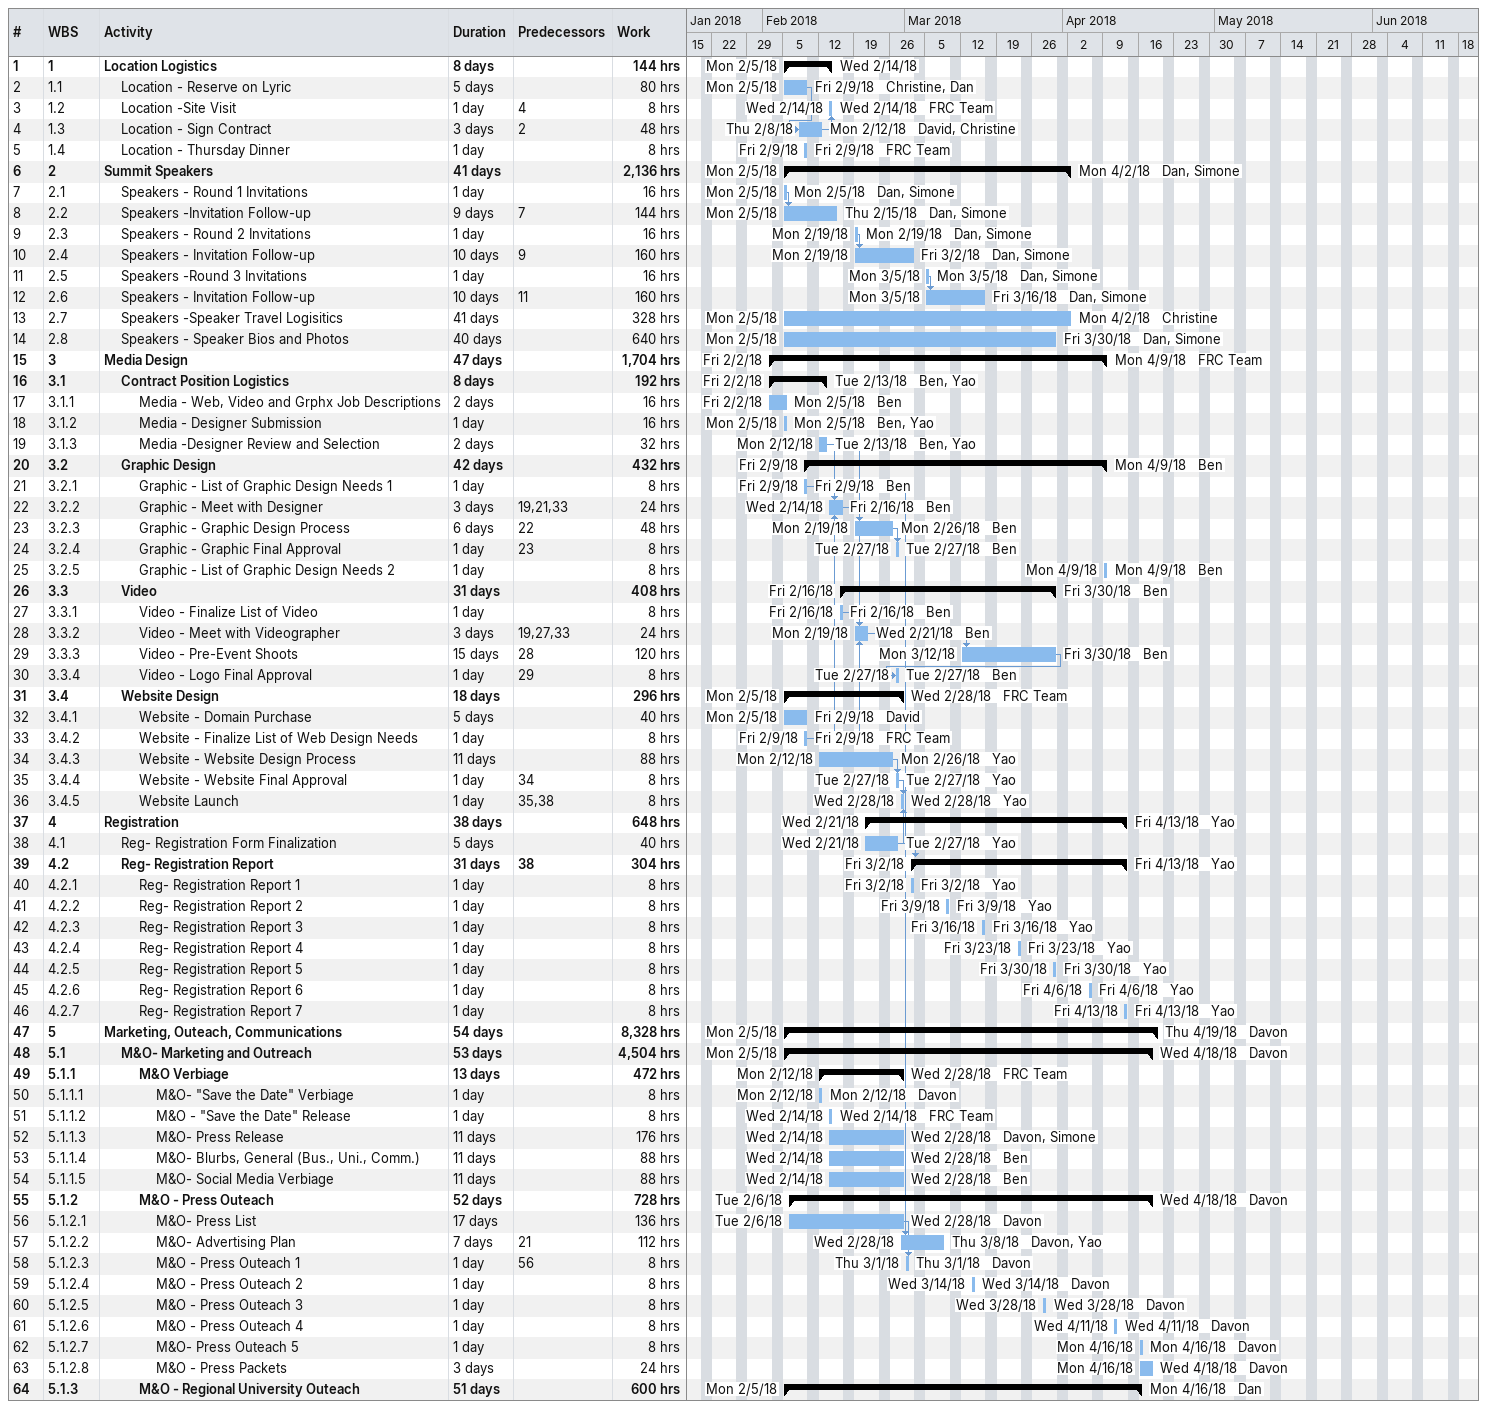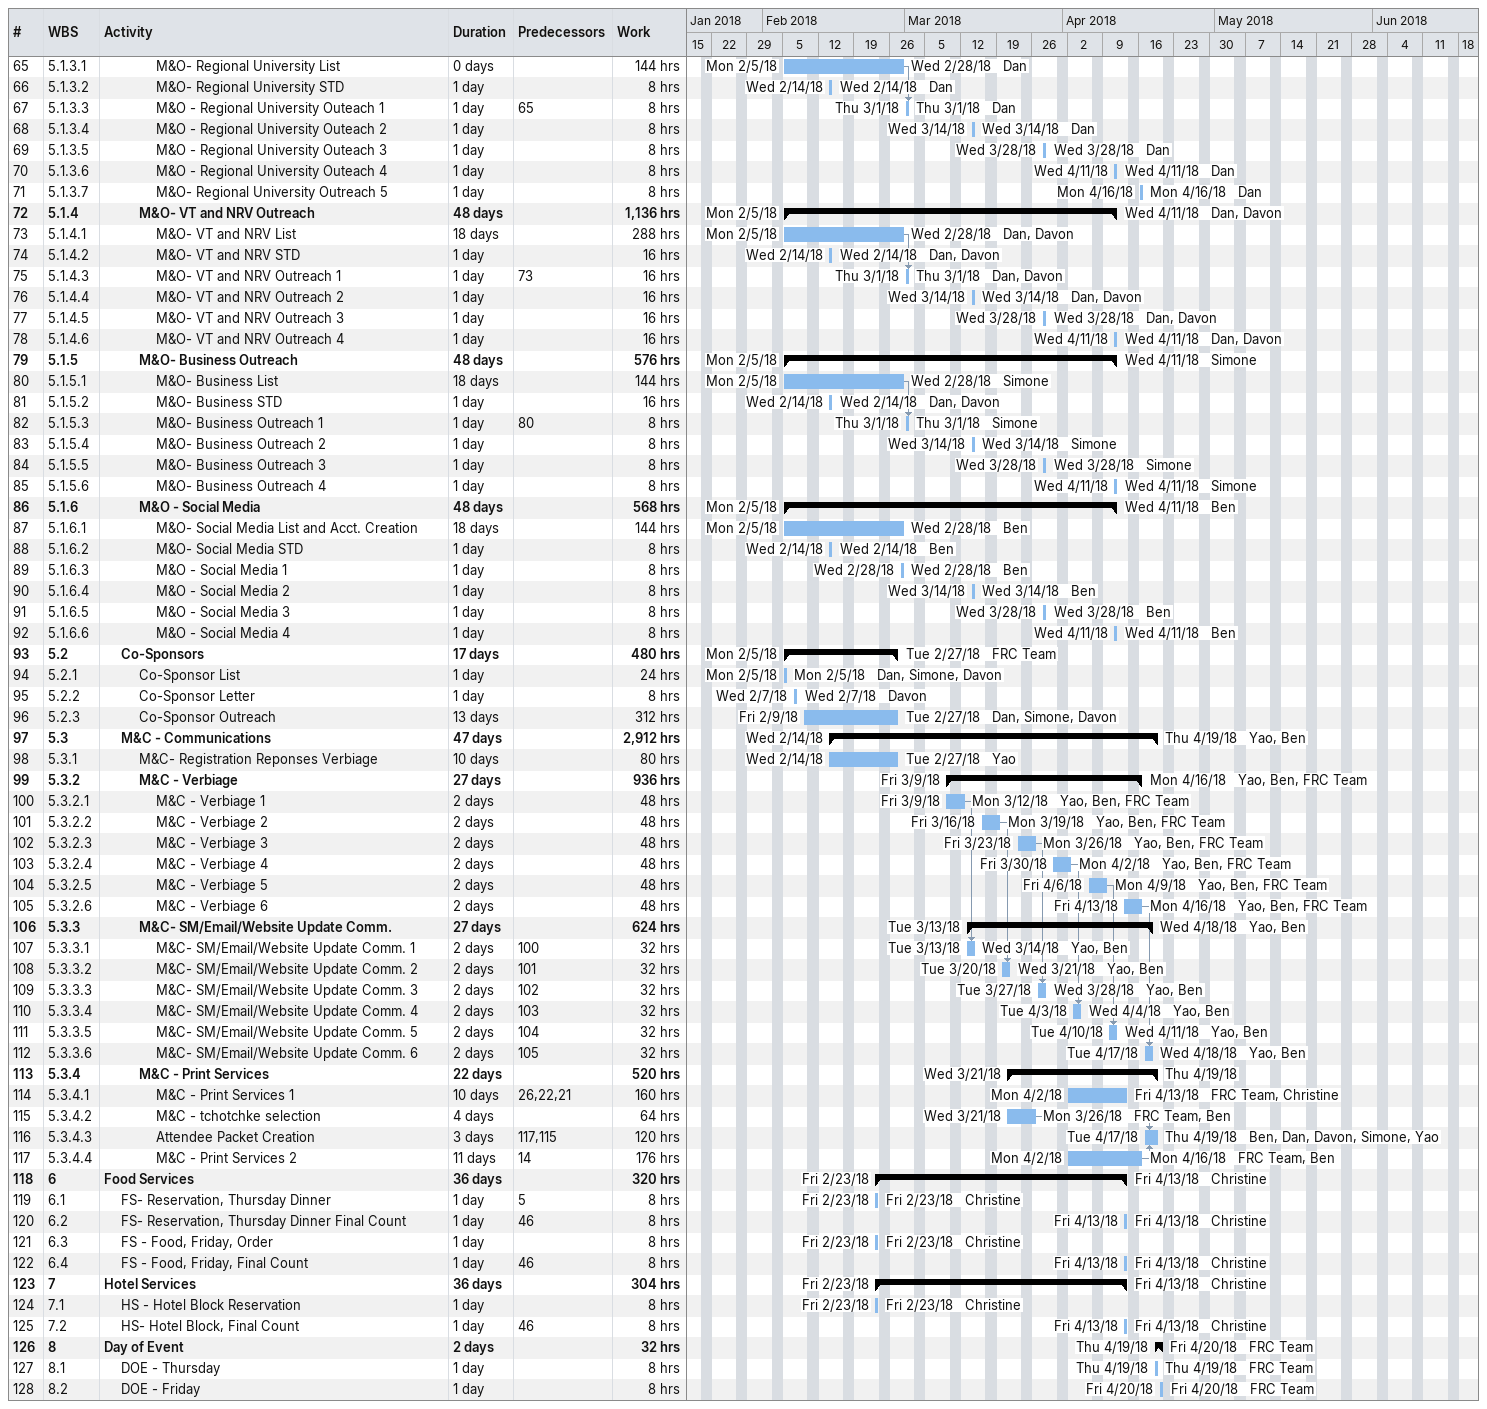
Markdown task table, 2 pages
| ID | WBS | Task | Duration | Start | Finish | Predecessors | Resources | Work (h) |
|---|---|---|---|---|---|---|---|---|
| 1 | 1 | **Location Logistics** | 8d | 2018-02-05 | 2018-02-14 |  |  | 144 |
| 2 | 1.1 | Location - Reserve on Lyric | 5d | 2018-02-05 | 2018-02-09 |  | Christine, Dan | 80 |
| 3 | 1.2 | Location -Site Visit | 1d | 2018-02-14 | 2018-02-14 | 4 | FRC Team | 8 |
| 4 | 1.3 | Location - Sign Contract | 3d | 2018-02-08 | 2018-02-12 | 2 | David, Christine | 48 |
| 5 | 1.4 | Location - Thursday Dinner | 1d | 2018-02-09 | 2018-02-09 |  | FRC Team | 8 |
| 6 | 2 | **Summit Speakers** | 41d | 2018-02-05 | 2018-04-02 |  | Dan, Simone | 2136 |
| 7 | 2.1 | Speakers - Round 1 Invitations | 1d | 2018-02-05 | 2018-02-05 |  | Dan, Simone | 16 |
| 8 | 2.2 | Speakers -Invitation Follow-up | 9d | 2018-02-05 | 2018-02-15 | 7 | Dan, Simone | 144 |
| 9 | 2.3 | Speakers - Round 2 Invitations | 1d | 2018-02-19 | 2018-02-19 |  | Dan, Simone | 16 |
| 10 | 2.4 | Speakers - Invitation Follow-up | 10d | 2018-02-19 | 2018-03-02 | 9 | Dan, Simone | 160 |
| 11 | 2.5 | Speakers -Round 3 Invitations | 1d | 2018-03-05 | 2018-03-05 |  | Dan, Simone | 16 |
| 12 | 2.6 | Speakers - Invitation Follow-up | 10d | 2018-03-05 | 2018-03-16 | 11 | Dan, Simone | 160 |
| 13 | 2.7 | Speakers -Speaker Travel Logisitics | 41d | 2018-02-05 | 2018-04-02 |  | Christine | 328 |
| 14 | 2.8 | Speakers - Speaker Bios and Photos | 40d | 2018-02-05 | 2018-03-30 |  | Dan, Simone | 640 |
| 15 | 3 | **Media Design** | 47d | 2018-02-02 | 2018-04-09 |  | FRC Team | 1704 |
| 16 | 3.1 | **Contract Position Logistics** | 8d | 2018-02-02 | 2018-02-13 |  | Ben, Yao | 192 |
| 17 | 3.1.1 | Media - Web, Video and Grphx Job Descriptions | 2d | 2018-02-02 | 2018-02-05 |  | Ben | 16 |
| 18 | 3.1.2 | Media - Designer Submission | 1d | 2018-02-05 | 2018-02-05 |  | Ben, Yao | 16 |
| 19 | 3.1.3 | Media -Designer Review and Selection | 2d | 2018-02-12 | 2018-02-13 |  | Ben, Yao | 32 |
| 20 | 3.2 | **Graphic Design** | 42d | 2018-02-09 | 2018-04-09 |  | Ben | 432 |
| 21 | 3.2.1 | Graphic - List of Graphic Design Needs 1 | 1d | 2018-02-09 | 2018-02-09 |  | Ben | 8 |
| 22 | 3.2.2 | Graphic - Meet with Designer | 3d | 2018-02-14 | 2018-02-16 | 19, 21, 33 | Ben | 24 |
| 23 | 3.2.3 | Graphic - Graphic Design Process | 6d | 2018-02-19 | 2018-02-26 | 22 | Ben | 48 |
| 24 | 3.2.4 | Graphic - Graphic Final Approval | 1d | 2018-02-27 | 2018-02-27 | 23 | Ben | 8 |
| 25 | 3.2.5 | Graphic - List of Graphic Design Needs 2 | 1d | 2018-04-09 | 2018-04-09 |  | Ben | 8 |
| 26 | 3.3 | **Video** | 31d | 2018-02-16 | 2018-03-30 |  | Ben | 408 |
| 27 | 3.3.1 | Video - Finalize List of Video | 1d | 2018-02-16 | 2018-02-16 |  | Ben | 8 |
| 28 | 3.3.2 | Video - Meet with Videographer | 3d | 2018-02-19 | 2018-02-21 | 19, 27, 33 | Ben | 24 |
| 29 | 3.3.3 | Video - Pre-Event Shoots | 15d | 2018-03-12 | 2018-03-30 | 28 | Ben | 120 |
| 30 | 3.3.4 | Video - Logo Final Approval | 1d | 2018-02-27 | 2018-02-27 | 29 | Ben | 8 |
| 31 | 3.4 | **Website Design** | 18d | 2018-02-05 | 2018-02-28 |  | FRC Team | 296 |
| 32 | 3.4.1 | Website - Domain Purchase | 5d | 2018-02-05 | 2018-02-09 |  | David | 40 |
| 33 | 3.4.2 | Website - Finalize List of Web Design Needs | 1d | 2018-02-09 | 2018-02-09 |  | FRC Team | 8 |
| 34 | 3.4.3 | Website - Website Design Process | 11d | 2018-02-12 | 2018-02-26 |  | Yao | 88 |
| 35 | 3.4.4 | Website - Website Final Approval | 1d | 2018-02-27 | 2018-02-27 | 34 | Yao | 8 |
| 36 | 3.4.5 | Website Launch | 1d | 2018-02-28 | 2018-02-28 | 35, 38 | Yao | 8 |
| 37 | 4 | **Registration** | 38d | 2018-02-21 | 2018-04-13 |  | Yao | 648 |
| 38 | 4.1 | Reg- Registration Form Finalization | 5d | 2018-02-21 | 2018-02-27 |  | Yao | 40 |
| 39 | 4.2 | **Reg- Registration Report** | 31d | 2018-03-02 | 2018-04-13 | 38 | Yao | 304 |
| 40 | 4.2.1 | Reg- Registration Report 1 | 1d | 2018-03-02 | 2018-03-02 |  | Yao | 8 |
| 41 | 4.2.2 | Reg- Registration Report 2 | 1d | 2018-03-09 | 2018-03-09 |  | Yao | 8 |
| 42 | 4.2.3 | Reg- Registration Report 3 | 1d | 2018-03-16 | 2018-03-16 |  | Yao | 8 |
| 43 | 4.2.4 | Reg- Registration Report 4 | 1d | 2018-03-23 | 2018-03-23 |  | Yao | 8 |
| 44 | 4.2.5 | Reg- Registration Report 5 | 1d | 2018-03-30 | 2018-03-30 |  | Yao | 8 |
| 45 | 4.2.6 | Reg- Registration Report 6 | 1d | 2018-04-06 | 2018-04-06 |  | Yao | 8 |
| 46 | 4.2.7 | Reg- Registration Report 7 | 1d | 2018-04-13 | 2018-04-13 |  | Yao | 8 |
| 47 | 5 | **Marketing, Outeach, Communications** | 54d | 2018-02-05 | 2018-04-19 |  | Davon | 8328 |
| 48 | 5.1 | **M&O- Marketing and Outreach** | 53d | 2018-02-05 | 2018-04-18 |  | Davon | 4504 |
| 49 | 5.1.1 | **M&O Verbiage** | 13d | 2018-02-12 | 2018-02-28 |  | FRC Team | 472 |
| 50 | 5.1.1.1 | M&O- "Save the Date" Verbiage | 1d | 2018-02-12 | 2018-02-12 |  | Davon | 8 |
| 51 | 5.1.1.2 | M&O - "Save the Date" Release | 1d | 2018-02-14 | 2018-02-14 |  | FRC Team | 8 |
| 52 | 5.1.1.3 | M&O- Press Release | 11d | 2018-02-14 | 2018-02-28 |  | Davon, Simone | 176 |
| 53 | 5.1.1.4 | M&O- Blurbs, General (Bus., Uni., Comm.) | 11d | 2018-02-14 | 2018-02-28 |  | Ben | 88 |
| 54 | 5.1.1.5 | M&O- Social Media Verbiage | 11d | 2018-02-14 | 2018-02-28 |  | Ben | 88 |
| 55 | 5.1.2 | **M&O - Press Outeach** | 52d | 2018-02-06 | 2018-04-18 |  | Davon | 728 |
| 56 | 5.1.2.1 | M&O- Press List | 17d | 2018-02-06 | 2018-02-28 |  | Davon | 136 |
| 57 | 5.1.2.2 | M&O- Advertising Plan | 7d | 2018-02-28 | 2018-03-08 | 21 | Davon, Yao | 112 |
| 58 | 5.1.2.3 | M&O - Press Outeach 1 | 1d | 2018-03-01 | 2018-03-01 | 56 | Davon | 8 |
| 59 | 5.1.2.4 | M&O - Press Outeach 2 | 1d | 2018-03-14 | 2018-03-14 |  | Davon | 8 |
| 60 | 5.1.2.5 | M&O - Press Outeach 3 | 1d | 2018-03-28 | 2018-03-28 |  | Davon | 8 |
| 61 | 5.1.2.6 | M&O - Press Outeach 4 | 1d | 2018-04-11 | 2018-04-11 |  | Davon | 8 |
| 62 | 5.1.2.7 | M&O- Press Outeach 5 | 1d | 2018-04-16 | 2018-04-16 |  | Davon | 8 |
| 63 | 5.1.2.8 | M&O - Press Packets | 3d | 2018-04-16 | 2018-04-18 |  | Davon | 24 |
| 64 | 5.1.3 | **M&O - Regional University Outeach** | 51d | 2018-02-05 | 2018-04-16 |  | Dan | 600 |
| 65 | 5.1.3.1 | M&O- Regional University List | 0d | 2018-02-05 | 2018-02-28 |  | Dan | 144 |
| 66 | 5.1.3.2 | M&O- Regional University STD | 1d | 2018-02-14 | 2018-02-14 |  | Dan | 8 |
| 67 | 5.1.3.3 | M&O - Regional University Outeach 1 | 1d | 2018-03-01 | 2018-03-01 | 65 | Dan | 8 |
| 68 | 5.1.3.4 | M&O - Regional University Outeach 2 | 1d | 2018-03-14 | 2018-03-14 |  | Dan | 8 |
| 69 | 5.1.3.5 | M&O - Regional University Outeach 3 | 1d | 2018-03-28 | 2018-03-28 |  | Dan | 8 |
| 70 | 5.1.3.6 | M&O - Regional University Outeach 4 | 1d | 2018-04-11 | 2018-04-11 |  | Dan | 8 |
| 71 | 5.1.3.7 | M&O- Regional University Outreach 5 | 1d | 2018-04-16 | 2018-04-16 |  | Dan | 8 |
| 72 | 5.1.4 | **M&O- VT and NRV Outreach** | 48d | 2018-02-05 | 2018-04-11 |  | Dan, Davon | 1136 |
| 73 | 5.1.4.1 | M&O- VT and NRV List | 18d | 2018-02-05 | 2018-02-28 |  | Dan, Davon | 288 |
| 74 | 5.1.4.2 | M&O- VT and NRV STD | 1d | 2018-02-14 | 2018-02-14 |  | Dan, Davon | 16 |
| 75 | 5.1.4.3 | M&O- VT and NRV Outreach 1 | 1d | 2018-03-01 | 2018-03-01 | 73 | Dan, Davon | 16 |
| 76 | 5.1.4.4 | M&O- VT and NRV Outreach 2 | 1d | 2018-03-14 | 2018-03-14 |  | Dan, Davon | 16 |
| 77 | 5.1.4.5 | M&O- VT and NRV Outreach 3 | 1d | 2018-03-28 | 2018-03-28 |  | Dan, Davon | 16 |
| 78 | 5.1.4.6 | M&O- VT and NRV Outreach 4 | 1d | 2018-04-11 | 2018-04-11 |  | Dan, Davon | 16 |
| 79 | 5.1.5 | **M&O- Business Outreach** | 48d | 2018-02-05 | 2018-04-11 |  | Simone | 576 |
| 80 | 5.1.5.1 | M&O- Business List | 18d | 2018-02-05 | 2018-02-28 |  | Simone | 144 |
| 81 | 5.1.5.2 | M&O- Business STD | 1d | 2018-02-14 | 2018-02-14 |  | Dan, Davon | 16 |
| 82 | 5.1.5.3 | M&O- Business Outreach 1 | 1d | 2018-03-01 | 2018-03-01 | 80 | Simone | 8 |
| 83 | 5.1.5.4 | M&O- Business Outreach 2 | 1d | 2018-03-14 | 2018-03-14 |  | Simone | 8 |
| 84 | 5.1.5.5 | M&O- Business Outreach 3 | 1d | 2018-03-28 | 2018-03-28 |  | Simone | 8 |
| 85 | 5.1.5.6 | M&O- Business Outreach 4 | 1d | 2018-04-11 | 2018-04-11 |  | Simone | 8 |
| 86 | 5.1.6 | **M&O - Social Media** | 48d | 2018-02-05 | 2018-04-11 |  | Ben | 568 |
| 87 | 5.1.6.1 | M&O- Social Media List and Acct. Creation | 18d | 2018-02-05 | 2018-02-28 |  | Ben | 144 |
| 88 | 5.1.6.2 | M&O- Social Media STD | 1d | 2018-02-14 | 2018-02-14 |  | Ben | 8 |
| 89 | 5.1.6.3 | M&O - Social Media 1 | 1d | 2018-02-28 | 2018-02-28 |  | Ben | 8 |
| 90 | 5.1.6.4 | M&O - Social Media 2 | 1d | 2018-03-14 | 2018-03-14 |  | Ben | 8 |
| 91 | 5.1.6.5 | M&O - Social Media 3 | 1d | 2018-03-28 | 2018-03-28 |  | Ben | 8 |
| 92 | 5.1.6.6 | M&O - Social Media 4 | 1d | 2018-04-11 | 2018-04-11 |  | Ben | 8 |
| 93 | 5.2 | **Co-Sponsors** | 17d | 2018-02-05 | 2018-02-27 |  | FRC Team | 480 |
| 94 | 5.2.1 | Co-Sponsor List | 1d | 2018-02-05 | 2018-02-05 |  | Dan, Simone, Davon | 24 |
| 95 | 5.2.2 | Co-Sponsor Letter | 1d | 2018-02-07 | 2018-02-07 |  | Davon | 8 |
| 96 | 5.2.3 | Co-Sponsor Outreach | 13d | 2018-02-09 | 2018-02-27 |  | Dan, Simone, Davon | 312 |
| 97 | 5.3 | **M&C - Communications** | 47d | 2018-02-14 | 2018-04-19 |  | Yao, Ben | 2912 |
| 98 | 5.3.1 | M&C- Registration Reponses Verbiage | 10d | 2018-02-14 | 2018-02-27 |  | Yao | 80 |
| 99 | 5.3.2 | **M&C - Verbiage** | 27d | 2018-03-09 | 2018-04-16 |  | Yao, Ben, FRC Team | 936 |
| 100 | 5.3.2.1 | M&C - Verbiage 1 | 2d | 2018-03-09 | 2018-03-12 |  | Yao, Ben, FRC Team | 48 |
| 101 | 5.3.2.2 | M&C - Verbiage 2 | 2d | 2018-03-16 | 2018-03-19 |  | Yao, Ben, FRC Team | 48 |
| 102 | 5.3.2.3 | M&C - Verbiage 3 | 2d | 2018-03-23 | 2018-03-26 |  | Yao, Ben, FRC Team | 48 |
| 103 | 5.3.2.4 | M&C - Verbiage 4 | 2d | 2018-03-30 | 2018-04-02 |  | Yao, Ben, FRC Team | 48 |
| 104 | 5.3.2.5 | M&C - Verbiage 5 | 2d | 2018-04-06 | 2018-04-09 |  | Yao, Ben, FRC Team | 48 |
| 105 | 5.3.2.6 | M&C - Verbiage 6 | 2d | 2018-04-13 | 2018-04-16 |  | Yao, Ben, FRC Team | 48 |
| 106 | 5.3.3 | **M&C- SM/Email/Website Update Comm.** | 27d | 2018-03-13 | 2018-04-18 |  | Yao, Ben | 624 |
| 107 | 5.3.3.1 | M&C- SM/Email/Website Update Comm. 1 | 2d | 2018-03-13 | 2018-03-14 | 100 | Yao, Ben | 32 |
| 108 | 5.3.3.2 | M&C- SM/Email/Website Update Comm. 2 | 2d | 2018-03-20 | 2018-03-21 | 101 | Yao, Ben | 32 |
| 109 | 5.3.3.3 | M&C- SM/Email/Website Update Comm. 3 | 2d | 2018-03-27 | 2018-03-28 | 102 | Yao, Ben | 32 |
| 110 | 5.3.3.4 | M&C- SM/Email/Website Update Comm. 4 | 2d | 2018-04-03 | 2018-04-04 | 103 | Yao, Ben | 32 |
| 111 | 5.3.3.5 | M&C- SM/Email/Website Update Comm. 5 | 2d | 2018-04-10 | 2018-04-11 | 104 | Yao, Ben | 32 |
| 112 | 5.3.3.6 | M&C- SM/Email/Website Update Comm. 6 | 2d | 2018-04-17 | 2018-04-18 | 105 | Yao, Ben | 32 |
| 113 | 5.3.4 | **M&C - Print Services** | 22d | 2018-03-21 | 2018-04-19 |  |  | 520 |
| 114 | 5.3.4.1 | M&C - Print Services 1 | 10d | 2018-04-02 | 2018-04-13 | 26, 22, 21 | FRC Team, Christine | 160 |
| 115 | 5.3.4.2 | M&C - tchotchke selection | 4d | 2018-03-21 | 2018-03-26 |  | FRC Team, Ben | 64 |
| 116 | 5.3.4.3 | Attendee Packet Creation | 3d | 2018-04-17 | 2018-04-19 | 117, 115 | Ben, Dan, Davon, Simone, Yao | 120 |
| 117 | 5.3.4.4 | M&C - Print Services 2 | 11d | 2018-04-02 | 2018-04-16 | 14 | FRC Team, Ben | 176 |
| 118 | 6 | **Food Services** | 36d | 2018-02-23 | 2018-04-13 |  | Christine | 320 |
| 119 | 6.1 | FS- Reservation, Thursday Dinner | 1d | 2018-02-23 | 2018-02-23 | 5 | Christine | 8 |
| 120 | 6.2 | FS- Reservation, Thursday Dinner Final Count | 1d | 2018-04-13 | 2018-04-13 | 46 | Christine | 8 |
| 121 | 6.3 | FS - Food, Friday, Order | 1d | 2018-02-23 | 2018-02-23 |  | Christine | 8 |
| 122 | 6.4 | FS - Food, Friday, Final Count | 1d | 2018-04-13 | 2018-04-13 | 46 | Christine | 8 |
| 123 | 7 | **Hotel Services** | 36d | 2018-02-23 | 2018-04-13 |  | Christine | 304 |
| 124 | 7.1 | HS - Hotel Block Reservation | 1d | 2018-02-23 | 2018-02-23 |  | Christine | 8 |
| 125 | 7.2 | HS- Hotel Block, Final Count | 1d | 2018-04-13 | 2018-04-13 | 46 | Christine | 8 |
| 126 | 8 | **Day of Event** | 2d | 2018-04-19 | 2018-04-20 |  | FRC Team | 32 |
| 127 | 8.1 | DOE - Thursday | 1d | 2018-04-19 | 2018-04-19 |  | FRC Team | 8 |
| 128 | 8.2 | DOE - Friday | 1d | 2018-04-20 | 2018-04-20 |  | FRC Team | 8 |
